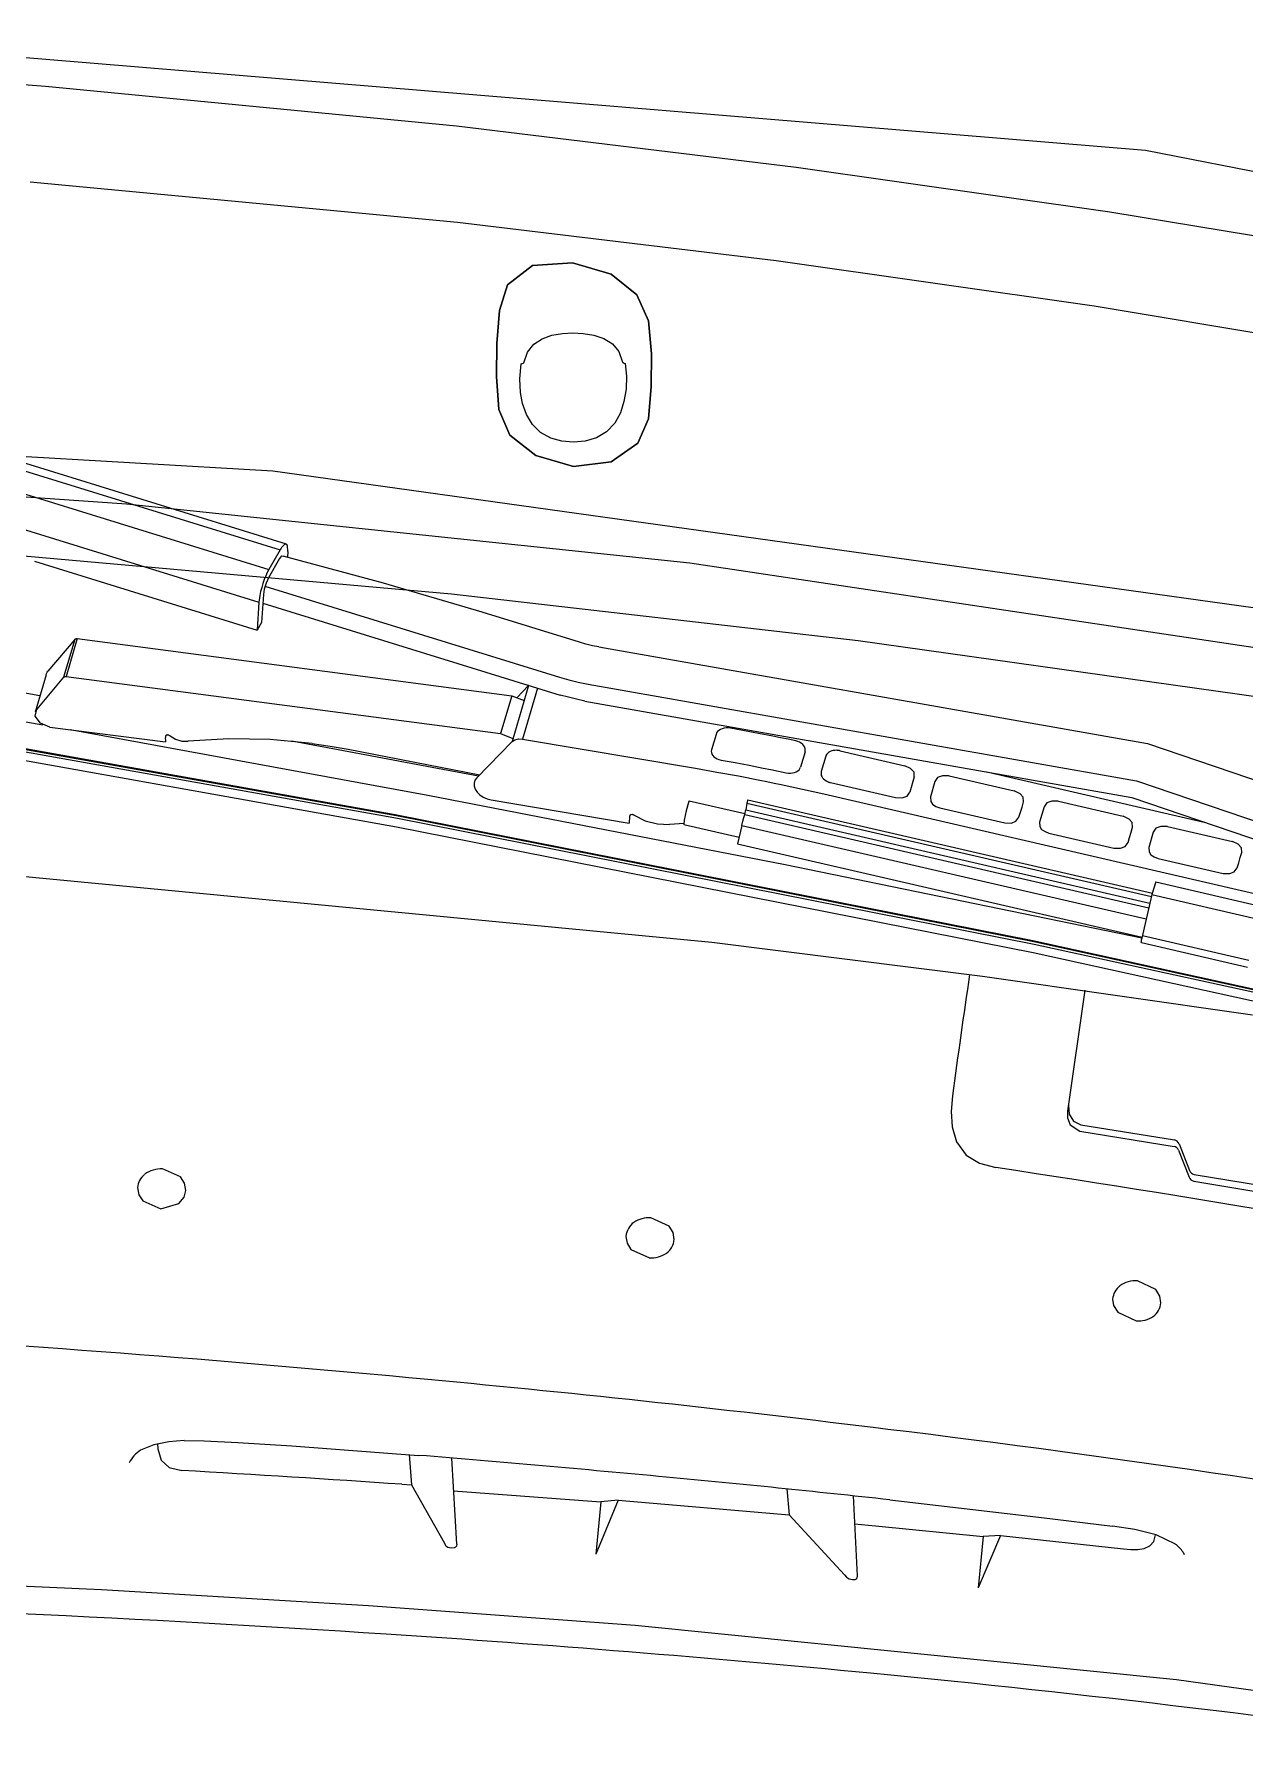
# Model space of a CAD drawing. Header units: millimetres. Extents: x 793 to 3159, y 750 to 2095.
# Drawn here: x 1317.5663 to 1317.7658, y 993.174 to 993.4578 of the extents above; entities that cross this region are included whole.
import ezdxf

# ---------------------------------------------------------------- set-up
doc = ezdxf.new("R2010")
doc.units = ezdxf.units.MM
doc.linetypes.add('XR-CASETA$0$CONTINUA', pattern=[0])
doc.layers.add('XR-CASETA$0$A-AUTOS', color=8, linetype='Continuous')

# ---------------------------------------------------------------- blocks, each defined once
blk = doc.blocks.new('XR-CASETA$0$A$C75246685')
for p, q in [((-5.378398832572088, 0.442370001528019), (-5.334205722571936, 0.6624606715277821)), ((-5.126207672572148, 0.4460141015279931), (-5.113122342572182, 0.534751281527889)), ((-5.248196202572104, 0.4230139215279963), (-5.224575292572238, 0.5277057315279025)), ((-5.248007292572197, 0.4231832115280271), (-5.224399812572186, 0.5278173115279117)), ((-5.24760660257209, 0.4232740815280352), (-5.224011322572209, 0.5278542415279333)), ((-5.246197302572114, 0.4230770115280223), (-5.222614842572169, 0.5275997915279333)), ((-5.326401152571974, 0.2982058715281539), (-5.296038302572128, 0.5068759915279486)), ((-5.272564482572191, 0.3887332215280423), (-5.248682652572028, 0.4893018415279756)), ((-5.368278592571982, 0.4364254015279983), (-5.35986459257208, 0.4858470915279725)), ((-5.352784212571918, 0.4337460415279964), (-5.343738492572015, 0.4858989015279747)), ((-5.280565282572184, 0.4421247115280096), (-5.265017792572166, 0.4868118315279446)), ((-5.274425142572113, 0.4402817615279844), (-5.258883452572149, 0.4849525515279823)), ((-5.271699922572111, 0.4394768515279849), (-5.256203702572179, 0.4840174915279647)), ((-5.310787752572082, 0.3668377715280542), (-5.292830602572052, 0.4823088915279357)), ((-5.209462982572063, 0.4493859115279691), (-5.206510712572139, 0.4665595315279632)), ((-5.20834879257211, 0.449318621527965), (-5.205363862572199, 0.4666627515279913)), ((-5.288009742572171, 0.4612293315279601), (-5.297781462572061, 0.3945134815280369)), ((-5.257753692572009, 0.4433440415279791), (-5.253601782572217, 0.4608269515279915)), ((-5.25565805257213, 0.4427152315280125), (-5.251507352572048, 0.4601973015279839)), ((-5.263866672572135, 0.4569973015279914), (-5.264332982572, 0.4560222615279771)), ((-5.263288672572002, 0.4574987815279599), (-5.263866672572135, 0.4569973015279914)), ((-5.262509252572158, 0.4575415815279769), (-5.263288672572002, 0.4574987815279599)), ((-5.261674292572137, 0.4573143815279935), (-5.262509252572158, 0.4575415815279769)), ((-5.260806982572034, 0.457061161528003), (-5.261674292572137, 0.4573143815279935)), ((-5.259984832572059, 0.4567899315279931), (-5.260806982572034, 0.457061161528003)), ((-5.248892002572006, 0.4411107715280025), (-5.244740082572093, 0.4585934515280031)), ((-5.24772989257201, 0.4409207915279865), (-5.243578282572228, 0.4584035515279937)), ((-5.242354222572088, 0.4146882715280356), (-5.235716032572213, 0.4591502415279649)), ((-5.266870212572144, 0.4453392815280211), (-5.264332982572, 0.4560225715279956)), ((-5.261616612572083, 0.4437623615279734), (-5.259079682572177, 0.4544458815279598)), ((-5.259331152572144, 0.4563074515279766), (-5.259984832572059, 0.4567899315279931)), ((-5.25905191257209, 0.4555519915279831), (-5.259331152572144, 0.4563074515279766)), ((-5.259079382572167, 0.4544454215279928), (-5.25905191257209, 0.4555519915279831)), ((-5.276053252572068, 0.4155931915280178), (-5.267547392572055, 0.4514133515279753)), ((-5.214527982572121, 0.4469310815279926), (-5.210117582572252, 0.4486401415279886)), ((-5.213450712572125, 0.4468653915280072), (-5.209007662572162, 0.4485733115280084)), ((-5.217758882572183, 0.4307524115280046), (-5.215173432572214, 0.4461849215279871)), ((-5.216703582572221, 0.4305933415280095), (-5.214099522572155, 0.4461192315280016)), ((-5.148515112572227, 0.4459418515279765), (-5.150067542572173, 0.4428012115280069)), ((-5.147165922572298, 0.4471981815279662), (-5.146803382572101, 0.4473779315279956)), ((-5.135666902572324, 0.3568158715280845), (-5.126207672572148, 0.4460141015279931)), ((-5.271672152572023, 0.3762131515280487), (-5.255866182572049, 0.4427774815279975)), ((-5.266869902572012, 0.4453386715279919), (-5.266889742572062, 0.4442625515279986)), ((-5.266889742572062, 0.4442625515279986), (-5.266615692572144, 0.4434320115280173)), ((-5.266615692572144, 0.4434320115280173), (-5.265966582572104, 0.4429866115279708)), ((-5.265966892572009, 0.4429870615279868), (-5.263442472572136, 0.4422295415280076)), ((-5.262228792572045, 0.4425589015279741), (-5.26187387257221, 0.4431274415279916)), ((-5.26187387257221, 0.4431274415279916), (-5.261616612572083, 0.4437618315280077)), ((-5.257753392571999, 0.4433450315279686), (-5.255658362572035, 0.4427163015280087)), ((-5.190526822572223, 0.4429562415279804), (-5.191978552572095, 0.4399598015279765)), ((-5.189401952572211, 0.4436299915280131), (-5.190526822572223, 0.4429562415279804)), ((-5.188324682572214, 0.4437983015280054), (-5.189401952572211, 0.4436299915280131)), ((-5.150067542572173, 0.4428012115280069), (-5.150986722572156, 0.4392585015279736)), ((-5.398848052571906, 0.2122982015282275), (-5.378398832572088, 0.442370001528019)), ((-5.297026152572129, 0.3518097715280817), (-5.28056497257205, 0.4421242515279858)), ((-5.290886022572179, 0.3499662015280762), (-5.274425142572113, 0.4402811515280121)), ((-5.271126502572201, 0.3760494315280596), (-5.255315342572088, 0.4426337515280068)), ((-5.270003142572136, 0.3758527415280639), (-5.254207242572078, 0.4423712215280205)), ((-5.269235932572087, 0.3756642915280679), (-5.253439422572113, 0.4421891015279869)), ((-5.267446082572063, 0.3751747915280532), (-5.251634612572047, 0.4417611015279875)), ((-5.264423612572159, 0.3744577015280299), (-5.24861124257211, 0.4410492715279873)), ((-5.263442472572136, 0.442229241527997), (-5.262698462572075, 0.442284621527989)), ((-5.26269815257217, 0.4422843215279784), (-5.262228792572045, 0.4425589015279741)), ((-5.260955902572164, 0.3822672315280613), (-5.248503812572038, 0.4410234915280001)), ((-5.25565805257213, 0.4427153015280112), (-5.248248692572019, 0.4409702315279845)), ((-5.248103422572171, 0.4409463515279697), (-5.248248382572113, 0.4409700815279792)), ((-5.247958472572122, 0.4409227015280237), (-5.248103422572171, 0.4409463515279697)), ((-5.247813512572179, 0.4408989715280143), (-5.247958472572122, 0.4409227015280237)), ((-5.247802832572119, 0.4409017215279789), (-5.247813512572179, 0.4408989715280143)), ((-5.24779245257207, 0.4409044715280004), (-5.247802832572119, 0.4409017215279789)), ((-5.247782072572021, 0.4409072115280139), (-5.24779245257207, 0.4409044715280004)), ((-5.247771702572094, 0.4409099615279786), (-5.247782072572021, 0.4409072115280139)), ((-5.247761322572046, 0.4409126315279935), (-5.247771702572094, 0.4409099615279786)), ((-5.247750952572118, 0.4409153815280149), (-5.247761322572046, 0.4409126315279935)), ((-5.24774057257207, 0.4409181215279716), (-5.247750952572118, 0.4409153815280149)), ((-5.247730192572021, 0.4409208715279931), (-5.24774057257207, 0.4409181215279716)), ((-5.148988132572299, 0.4424047915279914), (-5.150069372572147, 0.4426981415279841)), ((-5.148265172572223, 0.4417418715280235), (-5.148988132572299, 0.4424047915279914)), ((-5.147843112572104, 0.4407827815279859), (-5.148265172572223, 0.4417418715280235)), ((-5.147679532572169, 0.4397575415279961), (-5.147843112572104, 0.4407827815279859)), ((-5.288111662572077, 0.349432911528055), (-5.271699922572111, 0.4394767815279863)), ((-5.271136872572129, 0.4273715215279879), (-5.268599642571983, 0.4380548115280192)), ((-5.268133332572119, 0.4390292415280044), (-5.268599642571983, 0.438054431528002)), ((-5.267555332571987, 0.4395307915279716), (-5.268133332572119, 0.4390292415280044)), ((-5.266776522572059, 0.4395737515280019), (-5.267555332571987, 0.4395307915279716)), ((-5.265941252572133, 0.4393463915280052), (-5.266776522572059, 0.4395737515280019)), ((-5.265073642572019, 0.4390931715280147), (-5.265941252572133, 0.4393463915280052)), ((-5.264251502572165, 0.4388218715280062), (-5.265073642572019, 0.4390931715280147)), ((-5.263598112572139, 0.4383393915279897), (-5.264251502572165, 0.4388218715280062)), ((-5.263318882572207, 0.4375839315279962), (-5.263598112572139, 0.4383393915279897)), ((-5.263346342572162, 0.4364775115280111), (-5.263318882572207, 0.4375839315279962)), ((-5.186804902572134, 0.4366648115280043), (-5.185362952572063, 0.4396822415280042)), ((-5.150986722572156, 0.4392585015279736), (-5.151554962572277, 0.4356039515280088)), ((-5.150123082572122, 0.417114411528047), (-5.147776282572182, 0.4373888415280192)), ((-5.147776282572182, 0.4373885415280086), (-5.1476703825723, 0.4386093215279914)), ((-5.1476703825723, 0.4386093215279914), (-5.147679532572169, 0.4397575415279961)), ((-5.375958342572062, 0.3847801215280526), (-5.368278592571982, 0.4364254015279983)), ((-5.2658835825722, 0.4257943015279864), (-5.263346342572162, 0.4364782015279899)), ((-5.188959752572258, 0.4358351215280152), (-5.187911472572182, 0.4359973215279922)), ((-5.187911472572182, 0.4359973215279922), (-5.186804902572134, 0.4366648115280043)), ((-5.153048492572111, 0.4238881715280343), (-5.151554962572277, 0.4356037915279956)), ((-5.360590612572082, 0.3813938215280643), (-5.352784212571918, 0.4337460415279964)), ((-5.239933872572123, 0.4315295415280218), (-5.220021762572173, 0.4285969615280294)), ((-5.220939122572076, 0.4287355815280023), (-5.219490752572142, 0.4288565115279824)), ((-5.220021762572173, 0.4285968015280162), (-5.219901522572059, 0.4285791015280154)), ((-5.219901522572059, 0.4285791015280154), (-5.218899022572145, 0.4285948215280371)), ((-5.219490752572142, 0.4288565115279824), (-5.218347562572148, 0.4295758815279953)), ((-5.218899022572145, 0.4285948215280371), (-5.217785432572213, 0.4290120715280353)), ((-5.218347562572148, 0.4295758815279953), (-5.217758882572183, 0.4307521815279927)), ((-5.217785432572213, 0.4290120715280353), (-5.216703582572221, 0.4305929615279922)), ((-5.271136572572117, 0.4273706815280037), (-5.271156402572046, 0.4262945615280103)), ((-5.271156402572046, 0.4262945615280103), (-5.27088235257213, 0.425464021528029)), ((-5.266140532572194, 0.4251594615280112), (-5.265883272572069, 0.4257938415280194)), ((-5.27088235257213, 0.425464021528029), (-5.270233252571983, 0.4250186215280394)), ((-5.270233552571994, 0.4250191515280051), (-5.267709142572016, 0.4242617115280325)), ((-5.269599092572093, 0.3180498515281158), (-5.248196202572104, 0.4230139215279963)), ((-5.269399512572021, 0.3182709515280919), (-5.248007292572197, 0.4231832115280271)), ((-5.268989042572115, 0.3184101115280953), (-5.24760660257209, 0.4232740815280352)), ((-5.267709142572016, 0.4242611015280034), (-5.266965122572058, 0.4243164815279954)), ((-5.267569372571983, 0.3182644715281242), (-5.246197302572114, 0.4230770115280223)), ((-5.266965122572058, 0.4243163315279901), (-5.266495762572162, 0.4245909915279924)), ((-5.266495762572162, 0.4245909915279924), (-5.266140532572194, 0.4251594615280112)), ((-5.156090482572266, 0.3989093815280569), (-5.153048492572111, 0.4238881715280343)), ((-5.275403232572101, 0.4094033115280525), (-5.272866302572197, 0.4200869015280376)), ((-5.272399992572104, 0.4210612515280161), (-5.272866302572197, 0.4200864415280137)), ((-5.271821992572199, 0.4215628115279913), (-5.272399992572104, 0.4210612515280161)), ((-5.271043182572043, 0.4216057615280136), (-5.271821992572199, 0.4215628115279913)), ((-5.270207922572012, 0.4213784815280235), (-5.271043182572043, 0.4216057615280136)), ((-5.269340302572004, 0.4211251915280343), (-5.270207922572012, 0.4213784815280235)), ((-5.268518162572148, 0.4208538815280179), (-5.269340302572004, 0.4211251915280343)), ((-5.267864782572018, 0.4203714015280014), (-5.268518162572148, 0.4208538815280179)), ((-5.267585542572191, 0.4196160115280066), (-5.267864782572018, 0.4203714015280014)), ((-5.270150242572185, 0.407826311528055), (-5.267613312572052, 0.4185101315279951)), ((-5.267613012572041, 0.4185095215280228), (-5.267585542572191, 0.4196160115280066)), ((-5.248229462572112, 0.3701192515280525), (-5.242354222572088, 0.4146882715280356)), ((-5.211498202572215, 0.4140187115280299), (-5.210773712572176, 0.4167165415280181)), ((-5.150123082572122, 0.4171146415280021), (-5.149937532572153, 0.4142565915280159)), ((-5.150123082572122, 0.417114411528047), (-5.141493932572188, 0.4134150715280214)), ((-5.215078522572072, 0.4102352215280405), (-5.212880342572248, 0.4118119115280195)), ((-5.212880342572248, 0.4118119115280195), (-5.211498202572215, 0.4140187115280299)), ((-5.151819242572287, 0.3965232115280344), (-5.149937532572153, 0.4142559815280436)), ((-5.149937532572153, 0.4142559815280436), (-5.141496672572316, 0.4134162215280242)), ((-5.275403232572101, 0.4094027015280233), (-5.275423072572153, 0.408326571528022)), ((-5.222645052572147, 0.4096481315280301), (-5.22008768257217, 0.4094142215280101)), ((-5.22008768257217, 0.4094142215280101), (-5.217521452572214, 0.4095339215280376)), ((-5.217521452572214, 0.4095339215280376), (-5.215078522572072, 0.4102352215280405)), ((-5.275423072572153, 0.408326571528022), (-5.275149022572009, 0.4074961115280474)), ((-5.275149022572009, 0.4074961115280474), (-5.274499912572196, 0.4070506315280511)), ((-5.274500212571978, 0.4070511715280248), (-5.271976102572012, 0.4062934915280323)), ((-5.271975802572001, 0.406293341528027), (-5.271231782572044, 0.4063488815280323)), ((-5.271231782572044, 0.4063485015280151), (-5.270762422572147, 0.4066230815280108)), ((-5.270762422572147, 0.4066230815280108), (-5.270407502572084, 0.4071915515280296)), ((-5.270407502572084, 0.4071915515280296), (-5.270149932572052, 0.4078258515280311)), ((-5.276673072572179, 0.4030623615280149), (-5.277132972572076, 0.4021184615280334)), ((-5.276067292572066, 0.4036288515280546), (-5.276673072572179, 0.4030623615280149)), ((-5.275307102572128, 0.403651281528056), (-5.276067292572066, 0.4036288515280546)), ((-5.275307402572138, 0.4036515815280098), (-5.272782992572161, 0.4028942915280425)), ((-5.279670202571992, 0.3914350915280522), (-5.277132972572076, 0.4021189115280493)), ((-5.27441690257217, 0.3898581015280626), (-5.271879972572037, 0.4005421515280148)), ((-5.27213388257212, 0.4024482715280158), (-5.272782992572161, 0.4028936015280067)), ((-5.271860142572108, 0.4016177415280425), (-5.27213388257212, 0.4024482715280158)), ((-5.271879672572026, 0.4005415415280425), (-5.271860142572108, 0.4016177415280425)), ((-5.152167142572239, 0.3930930415280329), (-5.151819242572287, 0.3965231315280277)), ((-5.297781462572061, 0.3945134815280369), (-5.30586465257204, 0.3275727115281199)), ((-5.156780492572238, 0.3928914715280314), (-5.143570342572161, 0.3934683315280551)), ((-5.143774512572122, 0.3914032815280564), (-5.143371982572148, 0.3917318015280386)), ((-5.143570342572161, 0.3934668015280351), (-5.143205352572182, 0.3934157615280185)), ((-5.143371982572148, 0.3917318015280386), (-5.143261812572177, 0.3918509715280436)), ((-5.143261812572177, 0.3918509715280436), (-5.143096712572173, 0.3921575215280484)), ((-5.143114112572107, 0.3933622015280491), (-5.143205352572182, 0.3934157615280185)), ((-5.143000582572199, 0.3931416315280387), (-5.143114112572107, 0.3933622015280491)), ((-5.143096712572173, 0.3921575215280484), (-5.142976782572191, 0.3926842515280384)), ((-5.142976782572191, 0.3926842515280384), (-5.143000582572199, 0.3931416315280387)), ((-5.279742522572064, 0.3909336115280268), (-5.279744052572028, 0.3908879915280465)), ((-5.279744052572028, 0.3908879915280465), (-5.279738862572116, 0.3906059315280288)), ((-5.279739782572164, 0.3909793915280204), (-5.279742522572064, 0.3909336115280268)), ((-5.279736112572095, 0.3910252415280695), (-5.279739782572164, 0.3909793915280204)), ((-5.279738862572116, 0.3906059315280288), (-5.279704072572144, 0.3903324915280279)), ((-5.279731542571994, 0.3910710915280617), (-5.279736112572095, 0.3910252415280695)), ((-5.279726352572083, 0.3911169515280619), (-5.279731542571994, 0.3910710915280617)), ((-5.279720252572019, 0.3911626515280488), (-5.279726352572083, 0.3911169515280619)), ((-5.27971384257205, 0.3912083515280358), (-5.279720252572019, 0.3911626515280488)), ((-5.279706512572034, 0.3912538915280663), (-5.27971384257205, 0.3912083515280358)), ((-5.279701932572038, 0.3912764815280241), (-5.279706512572034, 0.3912538915280663)), ((-5.279704072572144, 0.3903324915280279), (-5.279640592572036, 0.3900729415280182)), ((-5.279697362572164, 0.3912990615280307), (-5.279701932572038, 0.3912764815280241)), ((-5.279692782572169, 0.3913216415280374), (-5.279697362572164, 0.3912990615280307)), ((-5.279688202572174, 0.3913443015280506), (-5.279692782572169, 0.3913216415280374)), ((-5.279683622572179, 0.3913668815280573), (-5.279688202572174, 0.3913443015280506)), ((-5.279679052572078, 0.3913894715280151), (-5.279683622572179, 0.3913668815280573)), ((-5.279674472572082, 0.3914120515280217), (-5.279679052572078, 0.3913894715280151)), ((-5.279669892572087, 0.3914347115280349), (-5.279674472572082, 0.3914120515280217)), ((-5.279640592572036, 0.3900729415280182), (-5.279549352572189, 0.3898331515280517)), ((-5.279549352572189, 0.3898331515280517), (-5.279432462572117, 0.3896180015280208)), ((-5.279432462572117, 0.3896180015280208), (-5.279292392572074, 0.3894316915280171)), ((-5.279292392572074, 0.3894316915280171), (-5.279131872572066, 0.3892784115280676)), ((-5.279131872572066, 0.3892784115280676), (-5.278954252572134, 0.3891613015280484)), ((-5.278954252572134, 0.3891613015280484), (-5.278763522572149, 0.3890824215280588)), ((-5.278763522572149, 0.3890828015280192), (-5.276239412572182, 0.3883251215280268)), ((-5.275043732572044, 0.3886928615280283), (-5.274874362572177, 0.3888824515280191)), ((-5.274874362572177, 0.3888824515280191), (-5.274723912572084, 0.3891004215280702)), ((-5.274723912572084, 0.3891004215280702), (-5.274594512571978, 0.3893425015280343)), ((-5.274594512571978, 0.3893425015280343), (-5.274575902572108, 0.389382941528055)), ((-5.274575902572108, 0.389382941528055), (-5.274557892572034, 0.3894240615280466)), ((-5.274557892572034, 0.3894240615280466), (-5.274540802572004, 0.3894657915280675)), ((-5.274540802572004, 0.3894657915280675), (-5.27452432257212, 0.3895080615280619)), ((-5.27452432257212, 0.3895080615280619), (-5.274508762572053, 0.3895507815280723)), ((-5.274508762572053, 0.3895507815280723), (-5.274493802572009, 0.3895938115280444)), ((-5.274493802572009, 0.3895938115280444), (-5.274479162571993, 0.389637151528035)), ((-5.274479162571993, 0.389637151528035), (-5.274465122571996, 0.3896805615280243)), ((-5.274465122571996, 0.3896805615280243), (-5.274459012572037, 0.3897026815280639)), ((-5.274459012572037, 0.3897026815280639), (-5.274452912572201, 0.3897248915280613)), ((-5.274452912572201, 0.3897248915280613), (-5.274447112572147, 0.3897470115280441)), ((-5.274447112572147, 0.3897470115280441), (-5.274441012572083, 0.3897692115280336)), ((-5.274441012572083, 0.3897692115280336), (-5.274434912572018, 0.3897914115280229)), ((-5.274434912572018, 0.3897914115280229), (-5.27442880257206, 0.3898135415280706)), ((-5.27442880257206, 0.3898135415280706), (-5.274422702571996, 0.38983574152806)), ((-5.274422702571996, 0.38983574152806), (-5.27441690257217, 0.3898578715280507)), ((-5.15372812257226, 0.3823217015280704), (-5.143774512572122, 0.3914038115280221)), ((-5.276239412572182, 0.3883245915280611), (-5.276039222572193, 0.3882861415280274)), ((-5.276039222572193, 0.3882861415280274), (-5.275833832572174, 0.388288421528074)), ((-5.275833832572174, 0.388288421528074), (-5.275627232571991, 0.3883313815280473)), ((-5.275627232571991, 0.3883313815280473), (-5.275424292571984, 0.3884146115280202)), ((-5.275424292571984, 0.3884146115280202), (-5.275228362572191, 0.3885359215280175)), ((-5.275228362572191, 0.3885359215280175), (-5.275043732572044, 0.3886928615280283)), ((-5.274160252572186, 0.3817065515280262), (-5.272565092572108, 0.3887337515280649)), ((-5.383067412571903, 0.3288076815281045), (-5.375958342572062, 0.3847801215280526)), ((-5.281334012572074, 0.3841394815280239), (-5.281605932572006, 0.3828784215280336)), ((-5.281239412572061, 0.3844716715280754), (-5.281334012572074, 0.3841394815280239)), ((-5.281106352572009, 0.3847810415280435), (-5.281239412572061, 0.3844716715280754)), ((-5.280938202571974, 0.3850588215280766), (-5.281106352572009, 0.3847810415280435)), ((-5.280740142572199, 0.3852958715280295), (-5.280938202571974, 0.3850588215280766)), ((-5.280518892572104, 0.3854853115280718), (-5.280740142572199, 0.3852958715280295)), ((-5.280280852571991, 0.3856218715280589), (-5.280518892572104, 0.3854853115280718)), ((-5.280033362571999, 0.3857004615280459), (-5.280280852571991, 0.3856218715280589)), ((-5.279784332572149, 0.3857193815280482), (-5.280033362571999, 0.3857004615280459)), ((-5.279540502572104, 0.3856780315280446), (-5.279784332572149, 0.3857193815280482)), ((-5.279540802572114, 0.3856785615280671), (-5.277016392572136, 0.3849204315280588)), ((-5.27678598257205, 0.3848192615280652), (-5.277016392572136, 0.3849202015280468)), ((-5.276576022572157, 0.3846625515280664), (-5.27678598257205, 0.3848192615280652)), ((-5.276392002572152, 0.3844544215280336), (-5.276576022572157, 0.3846625515280664)), ((-5.276240632572012, 0.3842009015280325), (-5.276392002572152, 0.3844544215280336)), ((-5.276125882572046, 0.3839105215280654), (-5.276240632572012, 0.3842009015280325)), ((-5.276050512572168, 0.3835914615280274), (-5.276125882572046, 0.3839105215280654)), ((-5.276017852572182, 0.3832534115280452), (-5.276050512572168, 0.3835914615280274)), ((-5.276027922572097, 0.3829071815280542), (-5.276017852572182, 0.3832534115280452)), ((-5.367201632572118, 0.3288765015280717), (-5.360590612572082, 0.3813938215280643)), ((-5.282135712572084, 0.3803543915280727), (-5.28260629257204, 0.3780347515280766)), ((-5.281872962572037, 0.381616751528071), (-5.282135712572084, 0.3803543915280727)), ((-5.281605932572006, 0.3828784215280336), (-5.281872962572037, 0.381616751528071)), ((-5.276619962571999, 0.3800399815280286), (-5.276352632572183, 0.3813015015280427)), ((-5.276352632572183, 0.3813015015280427), (-5.276081022572157, 0.3825624915280343)), ((-5.276081022572157, 0.3825624915280343), (-5.276027922572097, 0.3829071815280542)), ((-5.274657382572172, 0.3793581415280585), (-5.274410492572201, 0.3805320815280595)), ((-5.274410492572201, 0.3805320815280595), (-5.274159942572055, 0.3817055515280287)), ((-5.272740262572028, 0.3234448315281213), (-5.260955902572164, 0.3822672315280613)), ((-5.157989292572097, 0.3819606815280565), (-5.153728422572271, 0.3823215515280651)), ((-5.156283662572263, 0.3541611515280749), (-5.15372812257226, 0.3823218615280268)), ((-5.28260629257204, 0.3780347515280766), (-5.283061312572158, 0.3757135015280539)), ((-5.277353002572112, 0.3764582115280461), (-5.276882422572157, 0.3787779315280488)), ((-5.276882422572157, 0.3787779315280488), (-5.276619962571999, 0.3800399815280286)), ((-5.275606172572111, 0.3746579815280313), (-5.274900302572063, 0.3781837515280415)), ((-5.274900302572063, 0.3781837515280415), (-5.274657382572172, 0.3793581415280585)), ((-5.283061312572158, 0.3757135015280539), (-5.283500762572089, 0.3733908915280324)), ((-5.277808012572108, 0.3741368915280816), (-5.277353002572112, 0.3764582115280461)), ((-5.276278782572149, 0.3711291515280379), (-5.275606172572111, 0.3746579815280313)), ((-5.271672152572023, 0.3762140715280395), (-5.271126802571984, 0.3760503415280425)), ((-5.271566252572142, 0.36653595152805), (-5.269387302571999, 0.3757112115280563)), ((-5.271126502572201, 0.3760495815280649), (-5.270003142572136, 0.3758528215280705)), ((-5.269737952572199, 0.3757981115280415), (-5.270003142572136, 0.3758526615280573)), ((-5.269452912572091, 0.3757281515280795), (-5.269737952572199, 0.3757981115280415)), ((-5.269235932572087, 0.3756642215280692), (-5.269452912572091, 0.3757281515280795)), ((-5.268776642572107, 0.3755204815280706), (-5.269235932572087, 0.3756642215280692)), ((-5.26815866257209, 0.3753514115280438), (-5.268776642572107, 0.3755204815280706)), ((-5.26744577257216, 0.3751746415280479), (-5.26815866257209, 0.3753514115280438)), ((-5.267673742572129, 0.3656113515280879), (-5.265511572572109, 0.374716721528074)), ((-5.26744577257216, 0.3751747215280545), (-5.264423002572017, 0.3744574015280762)), ((-5.283500762572089, 0.3733908915280324), (-5.283542882572078, 0.3730446615280414)), ((-5.283542882572078, 0.3730446615280414), (-5.283542272572162, 0.3726967615280329)), ((-5.283542272572162, 0.3726967615280329), (-5.283498932572115, 0.3723571015280811)), ((-5.283498932572115, 0.3723571015280811), (-5.283413482571971, 0.3720362915280759)), ((-5.283413482571971, 0.3720362915280759), (-5.283289582572136, 0.3717442315280834)), ((-5.278247472572161, 0.3718142015280534), (-5.277808012572108, 0.3741368915280816)), ((-5.283289582572136, 0.3717442315280834), (-5.283130282572187, 0.3714891815280623)), ((-5.283130282572187, 0.3714891815280623), (-5.282940462572128, 0.371279831528085)), ((-5.282940462572128, 0.371279831528085), (-5.282726842572059, 0.371122291528053)), ((-5.282726842572059, 0.371122291528053), (-5.282494902572012, 0.3710208915280475)), ((-5.282494902572012, 0.3710213515280714), (-5.279970492572033, 0.3702637515280855)), ((-5.279970492572033, 0.370263221528063), (-5.279727872572153, 0.3702220915280634)), ((-5.279727872572153, 0.3702220915280634), (-5.279481902572001, 0.3702417815280512)), ((-5.279481902572001, 0.3702417815280512), (-5.279240202572169, 0.3703215815280885)), ((-5.279240202572169, 0.3703215815280885), (-5.279009802571977, 0.3704596715280388)), ((-5.279009802571977, 0.3704596715280388), (-5.278798002571988, 0.370650941528055)), ((-5.278798002571988, 0.370650941528055), (-5.278610322572035, 0.3708898215280385)), ((-5.278610322572035, 0.3708898215280385), (-5.278453462572201, 0.3711693615280467)), ((-5.278453462572201, 0.3711693615280467), (-5.278331392572113, 0.3714804115280401)), ((-5.278331392572113, 0.3714804115280401), (-5.278247472572161, 0.3718142015280534)), ((-5.276922392572146, 0.3675978915280496), (-5.276278782572149, 0.3711291515280379)), ((-5.261142062572048, 0.2430615315281841), (-5.248229462572112, 0.3701192515280525)), ((-5.321061492572084, 0.2740876015281231), (-5.310787752572082, 0.3668377715280542)), ((-5.2819120225721, 0.3391202615281088), (-5.276922392572146, 0.3675978915280496)), ((-5.271565952572132, 0.3665348115280551), (-5.271562592572195, 0.3665251215280421)), ((-5.271562592572195, 0.3665251215280421), (-5.271548862572104, 0.3665129115280763)), ((-5.271548862572104, 0.3665129115280763), (-5.27152475257219, 0.3664984215280639)), ((-5.27152475257219, 0.3664984215280639), (-5.271490262572001, 0.3664815515280395)), ((-5.271490262572001, 0.3664815515280395), (-5.27144632257216, 0.3664626315280373)), ((-5.27144632257216, 0.3664626315280373), (-5.271392302572052, 0.3664415815280506)), ((-5.271392302572052, 0.3664415815280506), (-5.271329442571981, 0.3664186915280823)), ((-5.271329442571981, 0.3664186915280823), (-5.271258032572063, 0.3663941215280886)), ((-5.271258032572063, 0.3663941215280886), (-5.269906102572008, 0.3660201315280744)), ((-5.269906102572008, 0.3660201315280744), (-5.268360692572173, 0.3656822215280897)), ((-5.268360692572173, 0.3656822215280897), (-5.267673432571996, 0.3656105115280468)), ((-5.267801912572052, 0.3655991415280653), (-5.267764372572058, 0.3648312415280941)), ((-5.267764372572058, 0.3648312415280941), (-5.267717382572187, 0.3640605915280446)), ((-5.267717382572187, 0.3640605915280446), (-5.267666412572112, 0.3632820215280788)), ((-5.200391022572262, 0.3634449015280836), (-5.201431672572084, 0.3627900715280532)), ((-5.19923593257215, 0.3636415915280793), (-5.200391022572262, 0.3634449015280836)), ((-5.350727942572006, 0.3602721415280428), (-5.345321752571977, 0.3607234215280926)), ((-5.345321752571977, 0.3607234215280926), (-5.350727942572006, 0.3602721415280428)), ((-5.345321752571977, 0.3607234215280926), (-5.339944242571959, 0.3606822215280943)), ((-5.339944242571959, 0.3606822215280943), (-5.345321752571977, 0.3607234215280926)), ((-5.339944242571959, 0.3606822215280943), (-5.334607942572006, 0.3602011915280912)), ((-5.334607942572006, 0.3602011115280845), (-5.339944242571959, 0.3606822215280943)), ((-5.268310332572012, 0.3592782615280896), (-5.267770172572114, 0.3612744915280643)), ((-5.267769872572101, 0.3612741915280537), (-5.267666412572112, 0.3632820215280788)), ((-5.201431672572084, 0.3627900715280532), (-5.202840062572137, 0.3597953115280745)), ((-5.355049842571929, 0.3584068315280717), (-5.358505952572044, 0.3541796915280599)), ((-5.358505952572044, 0.3541795415280546), (-5.355049842571929, 0.358406761528073)), ((-5.355049842571929, 0.358406761528073), (-5.350727942572006, 0.3602721415280428)), ((-5.350727942572006, 0.3602721415280428), (-5.355049842571929, 0.3584068315280717)), ((-5.334607942572006, 0.3602011915280912), (-5.330579622572144, 0.3583996615280682)), ((-5.330579322572134, 0.3583996615280682), (-5.334607942572006, 0.3602011115280845)), ((-5.330579622572144, 0.3583996615280682), (-5.327555942572075, 0.3540215315281046)), ((-5.327555942572075, 0.3540215315281046), (-5.330579322572134, 0.3583996615280682)), ((-5.269239592572034, 0.3574686515280803), (-5.268310032572003, 0.3592780315280777)), ((-5.197635592572055, 0.3565024615280947), (-5.196234532572248, 0.3595188215280984)), ((-5.346978242571934, 0.3543361715281037), (-5.345692542572009, 0.3553859715280794)), ((-5.345692542572009, 0.3553859715280794), (-5.343953642572046, 0.355941241528086)), ((-5.343953642572046, 0.355941241528086), (-5.343877042571988, 0.3560920715280815)), ((-5.343877042571988, 0.3560920715280815), (-5.343796482571974, 0.3562405415280807)), ((-5.343796482571974, 0.3562405415280807), (-5.343713472571948, 0.3563877915280784)), ((-5.343713472571948, 0.3563877915280784), (-5.341620882572101, 0.3565905815280814)), ((-5.341620882572101, 0.3565905815280814), (-5.339518832572026, 0.3565136015280643)), ((-5.339518832572026, 0.3565136015280643), (-5.337444852572048, 0.3561643215280981)), ((-5.337444852572048, 0.3561643215280981), (-5.335583282571974, 0.3555655715281034)), ((-5.335583282571974, 0.3555655715281034), (-5.333902982572112, 0.3546250215280509)), ((-5.271919952572147, 0.3338940515281195), (-5.267936192572165, 0.3566354415280841)), ((-5.269337252572199, 0.3571790315280907), (-5.269351292572196, 0.3571376815280871)), ((-5.269351292572196, 0.3571376815280871), (-5.269310392572037, 0.356890571528055)), ((-5.269323522572108, 0.3572204615281009), (-5.269337252572199, 0.3571790315280907)), ((-5.269309482572112, 0.3572618115280477), (-5.269323522572108, 0.3572204615281009)), ((-5.269310392572037, 0.356890571528055), (-5.269211212572031, 0.3567361515280538)), ((-5.269295442572115, 0.3573031615280513), (-5.269309482572112, 0.3572618115280477)), ((-5.269281402572119, 0.3573445915280615), (-5.269295442572115, 0.3573031615280513)), ((-5.269267362572122, 0.3573859415280651), (-5.269281402572119, 0.3573445915280615)), ((-5.26925333257202, 0.3574273715280753), (-5.269267362572122, 0.3573859415280651)), ((-5.269239592572034, 0.357468721528079), (-5.26925333257202, 0.3574273715280753)), ((-5.269211212572031, 0.3567361515280538), (-5.269031462572115, 0.3566837315280793)), ((-5.269031462572115, 0.3566837315280793), (-5.268661902572034, 0.356691061528096)), ((-5.268661902572034, 0.356691061528096), (-5.268304232572177, 0.35664032152809)), ((-5.268304232572177, 0.35664032152809), (-5.267935882572032, 0.3566352915280788)), ((-5.199785862572184, 0.3556664315280784), (-5.198662512572241, 0.3558557915280573)), ((-5.198662512572241, 0.3558557915280573), (-5.197635592572055, 0.3565024615280947)), ((-5.139196262572226, 0.3128778915281316), (-5.135666902572324, 0.3568158715280845)), ((-5.360390112571963, 0.3477961815280821), (-5.358505952572044, 0.3541795415280546)), ((-5.358505952572044, 0.3541796915280599), (-5.360389802572058, 0.3477971715280717)), ((-5.348438812571998, 0.3512738815281011), (-5.347873022572116, 0.3529219815280555)), ((-5.347873022572116, 0.3529219815280555), (-5.346978242571934, 0.3543361715281037)), ((-5.333902982572112, 0.3546250215280509), (-5.332494602571956, 0.3532732415280577)), ((-5.332494602571956, 0.3532732415280577), (-5.331516202572061, 0.3515962215280695)), ((-5.327555942572075, 0.3540215315281046), (-5.326779272572026, 0.3477971715280717)), ((-5.326779272572026, 0.3477971715280717), (-5.327555942572075, 0.3540215315281046)), ((-5.156283662572263, 0.3541611515280749), (-5.147436312572267, 0.3504135215280542)), ((-5.156283662572263, 0.354160461528096), (-5.156023962572248, 0.3512859415280616)), ((-5.348834012571956, 0.3477971715280717), (-5.348738492572124, 0.3495221715280934)), ((-5.348738492572124, 0.3495221715280934), (-5.348438812571998, 0.3512738815281011)), ((-5.331516202572061, 0.3515962215280695), (-5.330979402572097, 0.349736101528066)), ((-5.330979402572097, 0.349736101528066), (-5.330815832572057, 0.3477971715280717)), ((-5.297494902572112, 0.3496387515280901), (-5.297824192571965, 0.3485851315280968)), ((-5.297228492572116, 0.3507154915280637), (-5.297494902572112, 0.3496387515280901)), ((-5.297026152572129, 0.3518096215280764), (-5.297228492572116, 0.3507154915280637)), ((-5.291231482572015, 0.3483702915280844), (-5.290886022572179, 0.3499662015280762)), ((-5.288111662572077, 0.3494327615281065), (-5.288411352572097, 0.3480609215280594)), ((-5.157984102572186, 0.3269931115280826), (-5.156023962572248, 0.3512860915280669)), ((-5.156023962572248, 0.3512861715280735), (-5.147436312572267, 0.3504129815280805)), ((-5.359967442571928, 0.3412284115280784), (-5.360390112571963, 0.3477961815280821)), ((-5.360389802572058, 0.3477971715280717), (-5.359967442571928, 0.341228491528085)), ((-5.348758332571946, 0.346082081528067), (-5.348834012571956, 0.3477971715280717)), ((-5.330815832572057, 0.3477971715280717), (-5.330970552572012, 0.3458905815280957)), ((-5.326779272572026, 0.3477971715280717), (-5.328653662572037, 0.3416092715280854)), ((-5.328653662572037, 0.3416092715280854), (-5.326779272572026, 0.3477971715280717)), ((-5.297824192571965, 0.3485851315280968), (-5.30285135257202, 0.3325634015281196)), ((-5.292051792572124, 0.3452535315280727), (-5.291620572572014, 0.3467975615280636)), ((-5.291620572572014, 0.3467975615280636), (-5.291231482572015, 0.3483702915280844)), ((-5.288745512572063, 0.3467086115281006), (-5.289114172572112, 0.3453811715280892)), ((-5.288411352572097, 0.3480609215280594), (-5.288745512572063, 0.3467086115281006)), ((-5.348465062572017, 0.3443524215281002), (-5.348758332571946, 0.346082081528067)), ((-5.347898042571956, 0.3427314015280842), (-5.348465062572017, 0.3443524215281002)), ((-5.331481412572088, 0.3440562515280874), (-5.332419222571957, 0.3423938815280678)), ((-5.330970552572012, 0.3458905815280957), (-5.331481412572088, 0.3440562515280874)), ((-5.307353002572085, 0.2968164115281127), (-5.292051792572124, 0.345253681528078)), ((-5.304573762571977, 0.2964427215281091), (-5.289114172572112, 0.3453817015281118)), ((-5.359967442571928, 0.341228491528085), (-5.356836942571931, 0.3370800815281143)), ((-5.356836942571931, 0.3370800815281143), (-5.359967442571928, 0.3412284115280784)), ((-5.34699777257208, 0.3413369015280807), (-5.347898042571956, 0.3427314015280842)), ((-5.345700472572048, 0.3402883215281065), (-5.34699777257208, 0.3413369015280807)), ((-5.333782442571987, 0.3410443915280723), (-5.33542215257205, 0.3400878915280998)), ((-5.332419222571957, 0.3423938815280678), (-5.333782442571987, 0.3410443915280723)), ((-5.328653662572037, 0.3416092715280854), (-5.332033172572096, 0.3372921015281065)), ((-5.332033172572096, 0.3372921015281065), (-5.328653662572037, 0.3416092715280854)), ((-5.290297332572095, 0.3416385715280796), (-5.281912322572111, 0.3391214815281103)), ((-5.34393808257198, 0.3397039815281175), (-5.345700472572048, 0.3402883215281065)), ((-5.343877652572131, 0.339563751528118), (-5.34393808257198, 0.3397039815281175)), ((-5.343822112571956, 0.3394207815281049), (-5.343877652572131, 0.339563751528118)), ((-5.343767182571924, 0.3392781915281091), (-5.343822112571956, 0.3394207815281049)), ((-5.341328222572087, 0.3390338915280893), (-5.343767182571924, 0.3392781915281091)), ((-5.339080602571925, 0.339136131528079), (-5.341328222572087, 0.3390338915280893)), ((-5.337240082572066, 0.3394635015281153), (-5.339080602571925, 0.339136131528079)), ((-5.33542215257205, 0.3400878915280998), (-5.337240082572066, 0.3394635015281153)), ((-5.290747472571979, 0.3402107315281171), (-5.290742582572079, 0.3402033315281017)), ((-5.290742582572079, 0.3402033315281017), (-5.290737702572073, 0.3401959315280862)), ((-5.290737702572073, 0.3401959315280862), (-5.290732822572066, 0.3401886015280695)), ((-5.290732822572066, 0.3401886015280695), (-5.290727942572062, 0.3401812015281109)), ((-5.290727942572062, 0.3401812015281109), (-5.290723052572161, 0.3401738015280955)), ((-5.290723052572161, 0.3401738015280955), (-5.290718172572155, 0.3401664815280867)), ((-5.290718172572155, 0.3401664815280867), (-5.290713292572148, 0.3401590815280713)), ((-5.290713292572148, 0.3401590815280713), (-5.290708402572021, 0.3401516715281048)), ((-5.290708402572021, 0.3401533515280732), (-5.281498502572163, 0.3373879315280703)), ((-5.290708402572021, 0.3401516715281048), (-5.288726902571966, 0.3381960315280992)), ((-5.289056792572069, 0.3373728215280778), (-5.288240142572135, 0.3394112415280972)), ((-5.281943762572041, 0.3384469615280921), (-5.2819120225721, 0.3391201815281022)), ((-5.281800022572156, 0.3378448515281036), (-5.281943762572041, 0.3384469615280921)), ((-5.281497892572019, 0.3373875515281099), (-5.281800022572156, 0.3378448515281036)), ((-5.352597142572108, 0.335756151528102), (-5.356836942571931, 0.3370800815281143)), ((-5.356836942571931, 0.3370800815281143), (-5.352597142572108, 0.335756151528102)), ((-5.34717935257197, 0.3352703915280983), (-5.352597142572108, 0.335756151528102)), ((-5.352597142572108, 0.335756151528102), (-5.34717935257197, 0.3352703915280983)), ((-5.341725862571934, 0.3351870015281122), (-5.34717935257197, 0.3352703915280983)), ((-5.34717935257197, 0.3352703915280983), (-5.341725862571934, 0.3351870015281122)), ((-5.336248872572127, 0.3355091115280686), (-5.341725862571934, 0.3351870015281122)), ((-5.341725862571934, 0.3351870015281122), (-5.336248872572127, 0.3355091115280686)), ((-5.332033172572096, 0.3372921015281065), (-5.336248872572127, 0.3355091115280686)), ((-5.336248872572127, 0.3355091115280686), (-5.332033172572096, 0.3372921015281065)), ((-5.298894132572172, 0.2658239015281367), (-5.289056792572069, 0.3373729015280844)), ((-5.292652072571967, 0.2639502715281594), (-5.28281473257209, 0.3354992715281071)), ((-5.289057102571973, 0.3373726715280725), (-5.282814422572186, 0.3354991915281005)), ((-5.28281473257209, 0.3354993515281137), (-5.281998082572158, 0.3375375415280644)), ((-5.281497892572019, 0.3373874715281033), (-5.275563142572196, 0.3315296215281194)), ((-5.30285135257202, 0.3325634015281196), (-5.307731722572157, 0.3163671915280872)), ((-5.272748812572104, 0.3320356815280832), (-5.272377112572143, 0.3325899515280923)), ((-5.272377112572143, 0.3325898815280937), (-5.2720954325722, 0.3332210615281212)), ((-5.2720954325722, 0.3332212115280697), (-5.271919652572136, 0.3338941215281181)), ((-5.280387662572023, 0.3103861315281335), (-5.27607187257206, 0.3320317115281171)), ((-5.275841772572107, 0.3318045815280755), (-5.277837622572063, 0.3215757815280824)), ((-5.275563142572196, 0.3315296215281194), (-5.275156342572132, 0.3312349715281186)), ((-5.275156652572036, 0.3312360415281148), (-5.274689732572028, 0.3310905515280922)), ((-5.274689422572123, 0.3310894015280894), (-5.274188022572047, 0.3311016915281186)), ((-5.274188022572047, 0.3311016915281186), (-5.273679602572087, 0.3312709815280925)), ((-5.273679602572087, 0.3312709815280925), (-5.273191012572057, 0.331587981528088)), ((-5.273191012572057, 0.331587981528088), (-5.272748812572104, 0.3320356015280765)), ((-5.390043732572052, 0.2611048115281562), (-5.383067412571903, 0.3288076815281045)), ((-5.374241732571932, 0.2585121215281845), (-5.367201632572118, 0.3288765015280717)), ((-5.30586465257204, 0.3275727115281199), (-5.31342203257202, 0.2477993815281536)), ((-5.163407682572255, 0.3266900715280769), (-5.149223112572257, 0.3274828415281092)), ((-5.149223422572163, 0.3274840615281107), (-5.148863312572188, 0.3274309615281083)), ((-5.148768402572271, 0.3273692315280812), (-5.148863312572188, 0.3274308815281017)), ((-5.148650302572263, 0.327109761528078), (-5.148768402572271, 0.3273692315280812)), ((-5.148727812572246, 0.3260486615281195), (-5.148617952572179, 0.326596911528128)), ((-5.148617952572179, 0.326596911528128), (-5.148650302572263, 0.327109761528078)), ((-5.159012542572213, 0.3201113915281155), (-5.149374792572302, 0.3254590615281074)), ((-5.14937448257217, 0.3254597515280864), (-5.148995152572184, 0.3256463615281007)), ((-5.148995152572184, 0.325646291528102), (-5.148887422572101, 0.3257445515281176)), ((-5.148887422572101, 0.3257445515281176), (-5.148727812572246, 0.3260486615281195)), ((-5.283890172572113, 0.2645716115281687), (-5.272740262572028, 0.3234448315281213)), ((-5.277837622572063, 0.3215757815280824), (-5.279814242572115, 0.3113455215281249)), ((-5.16559274257213, 0.3004162615281132), (-5.16388193257228, 0.3213015815281039)), ((-5.288983252572165, 0.2129140515282017), (-5.269599092572093, 0.3180498515281158)), ((-5.288775122572019, 0.2131826815281954), (-5.269399512572021, 0.3182709515280919)), ((-5.28835641257217, 0.2133661715281789), (-5.268989042572115, 0.3184101115280953)), ((-5.286927892572179, 0.2132677515282069), (-5.267569372571983, 0.3182644715281242)), ((-5.164015292572116, 0.3197573115280932), (-5.159012542572213, 0.3201116215281274)), ((-5.159130342572211, 0.3185277615280881), (-5.159014682572092, 0.3200806415281079)), ((-5.307731722572157, 0.3163671915280872), (-5.312318212571994, 0.2998220115281072)), ((-5.142069182572299, 0.2688920615281347), (-5.139196262572226, 0.3128778915281316)), ((-5.279814242572115, 0.3113455215281249), (-5.281771942572163, 0.3011138215281051)), ((-5.280932102572137, 0.3074181415281316), (-5.280387662572023, 0.3103864315281442)), ((-5.281382542572032, 0.3044460315281015), (-5.280932102572137, 0.307418061528125)), ((-5.281382542572032, 0.3044458815280961), (-5.282060942572002, 0.2975277715281379)), ((-5.339676302572001, 0.0877954115283331), (-5.326401152571974, 0.2982058715281539)), ((-5.331770722572059, 0.2450718715281539), (-5.314312532571988, 0.3003371515281117)), ((-5.330792942571974, 0.2440612115281908), (-5.313334752572131, 0.299326401528134)), ((-5.314065342572007, 0.3005399315281068), (-5.31430338257212, 0.3001751715281387)), ((-5.31430338257212, 0.3001751715281387), (-5.313736972571973, 0.299580841528126)), ((-5.313063752572019, 0.3006129515281088), (-5.314065342572007, 0.3005399315281068)), ((-5.313736972571973, 0.299580841528126), (-5.313602692572089, 0.2994961615281397)), ((-5.313602692572089, 0.2994961615281397), (-5.31346872257211, 0.2994113915281389)), ((-5.31346872257211, 0.2994113915281389), (-5.313334442571999, 0.2993267115281526)), ((-5.313334752572131, 0.2993267815281513), (-5.310127652572077, 0.297475891528137)), ((-5.313063752572019, 0.3006130215281075), (-5.312127472572115, 0.3005487815281356)), ((-5.312367952572117, 0.2995865715281241), (-5.312318212571994, 0.2998220815281058)), ((-5.312367652572107, 0.2995866415281227), (-5.311916292572163, 0.2992295115281251)), ((-5.311916292572163, 0.2992295915281318), (-5.308709502572014, 0.2973784715281056)), ((-5.166189362572254, 0.2915397715281358), (-5.16559274257213, 0.3004163415281198)), ((-5.327586152572052, 0.2422102415281699), (-5.310127962571982, 0.2974755115281198)), ((-5.322183932572101, 0.240535361528174), (-5.304725742572031, 0.2958004815281185)), ((-5.311692602571952, 0.2588405615281601), (-5.300116972572027, 0.2954847015281245)), ((-5.310127652572077, 0.297475891528137), (-5.30963937257195, 0.2972158115281047)), ((-5.30963937257195, 0.2972158115281047), (-5.309079382572122, 0.2969577015281004)), ((-5.309079382572122, 0.2969577015281004), (-5.308465062572053, 0.2967094415281224)), ((-5.308709502572014, 0.2973785415281043), (-5.307878202572168, 0.2969953215281009)), ((-5.308465062572053, 0.2967093715281237), (-5.307815032571966, 0.2964785015281279)), ((-5.307878202572168, 0.2969953215281009), (-5.306889432572119, 0.2966886915281463)), ((-5.307815952572012, 0.2964793415281122), (-5.307149752572172, 0.2962726615281497)), ((-5.30714944257204, 0.2962720515281205), (-5.306487822571966, 0.2960962715281141)), ((-5.306889432572119, 0.2966886915281463), (-5.306008702572057, 0.2965410615281314)), ((-5.306487822571966, 0.2960964215281194), (-5.305850622572165, 0.2959565015281384)), ((-5.306009002572068, 0.296541141528138), (-5.301399632572042, 0.2962247515281149)), ((-5.305850622572165, 0.2959563515281331), (-5.305449312572022, 0.2958853915281168)), ((-5.305449312572022, 0.2958853915281168), (-5.305072722572163, 0.2958331315281555)), ((-5.305072722572163, 0.2958331315281555), (-5.304726042572042, 0.2958005515281172)), ((-5.304726042572042, 0.2958005515281172), (-5.300116972572027, 0.2954844715281126)), ((-5.301399632572042, 0.2962249015281202), (-5.300116972572027, 0.2954845515281192)), ((-5.282060942572002, 0.2975277715281379), (-5.282226042572006, 0.2906893215281627)), ((-5.282226042572006, 0.2906893215281627), (-5.281860142572098, 0.2840025415281673)), ((-5.16648080257221, 0.285978471528125), (-5.166189362572254, 0.2915397715281358)), ((-5.281906222572047, 0.2829628015281571), (-5.281860142572098, 0.2840027615281144)), ((-5.166549472572228, 0.2826759415281401), (-5.16648080257221, 0.2859786215281303)), ((-5.282924292572146, 0.2807134315281416), (-5.282774752571981, 0.2810610215281315)), ((-5.282775052571992, 0.2810611715281368), (-5.282224822572175, 0.2819384015281514)), ((-5.282224822572175, 0.2819387115281699), (-5.281906222572047, 0.2829631815281175)), ((-5.210022372572096, 0.2823172815281225), (-5.211370332572073, 0.2793473815281402)), ((-5.208975312572079, 0.2829952315281332), (-5.210022372572096, 0.2823172815281225)), ((-5.207805882572188, 0.2831986315281654), (-5.208975312572079, 0.2829952315281332)), ((-5.206698392572093, 0.2829067315281293), (-5.207805882572188, 0.2831986315281654)), ((-5.205642182572205, 0.2820345315281258), (-5.206698392572093, 0.2829067315281293)), ((-5.204763282572117, 0.2790705915281535), (-5.205642182572205, 0.2820345315281258)), ((-5.166549772572238, 0.2826757815281269), (-5.166365752572231, 0.2801158215281418)), ((-5.162121372572186, 0.2801973715281463), (-5.161606232572125, 0.2822539515281335)), ((-5.284341222572152, 0.2612372615281799), (-5.281767672572073, 0.2802508615281169)), ((-5.282924292572146, 0.2807134315281416), (-5.28291696257213, 0.2806706315281246)), ((-5.28291696257213, 0.2806706315281246), (-5.282909332572104, 0.2806279015281632)), ((-5.282909332572104, 0.2806279015281632), (-5.282902012571981, 0.2805851015281462)), ((-5.282902012571981, 0.2805851015281462), (-5.282894382572179, 0.2805423015281292)), ((-5.282894382572179, 0.2805423015281292), (-5.282887052572164, 0.280499501528169)), ((-5.282887052572164, 0.280499501528169), (-5.282879732572042, 0.2804567715281507)), ((-5.282879732572042, 0.2804567715281507), (-5.282872102572013, 0.2804139715281337)), ((-5.282872102572013, 0.2804139715281337), (-5.282864782572119, 0.2803711715281167)), ((-5.282864782572119, 0.2803711715281167), (-5.282837922572184, 0.2803473715281655)), ((-5.282837922572184, 0.2803473715281655), (-5.282810152572097, 0.2803261615281656)), ((-5.282810152572097, 0.2803261615281656), (-5.282781162572177, 0.2803074715281184)), ((-5.282781162572177, 0.2803074715281184), (-5.282750952571972, 0.2802910615281178)), ((-5.282750952571972, 0.2802910615281178), (-5.282720122572186, 0.2802769515281227)), ((-5.282720122572186, 0.2802769515281227), (-5.282688382572019, 0.2802651215281173)), ((-5.282688382572019, 0.2802651215281173), (-5.282655732572152, 0.2802552815281558)), ((-5.282655732572152, 0.2802552815281558), (-5.282622772572153, 0.2802475015281232)), ((-5.282622772572153, 0.2802475015281232), (-5.282345672571977, 0.2802327815281558)), ((-5.282345672571977, 0.2802327815281558), (-5.282052092572144, 0.2802450615281202)), ((-5.282052092572144, 0.2802450615281202), (-5.281767672572073, 0.2802509315281156)), ((-5.206107272572239, 0.2760772715281234), (-5.204763282572117, 0.2790705915281535)), ((-5.166365752572231, 0.2801158215281418), (-5.165891822572234, 0.2776615915281297)), ((-5.166048372572163, 0.2782796515281518), (-5.16522104257217, 0.2783306115281618)), ((-5.16522104257217, 0.2783303915281579), (-5.163340852572105, 0.2788732915281287)), ((-5.163340852572105, 0.2788732915281287), (-5.162121372572186, 0.2801973715281463)), ((-5.208278592572128, 0.2752146915281344), (-5.207141202572188, 0.275410081528122)), ((-5.207141202572188, 0.275410081528122), (-5.206107272572239, 0.2760772715281234)), ((-5.165891822572234, 0.2776615915281297), (-5.164983922572105, 0.2754615015281558)), ((-5.328042392572002, 0.1810305815282334), (-5.321061492572084, 0.2740876015281231)), ((-5.1443467125722, 0.2248687815282153), (-5.142069182572299, 0.2688920615281347)), ((-5.298895052571992, 0.2656568215281538), (-5.298894742572088, 0.2656776515281365)), ((-5.298889562572072, 0.2656385815281794), (-5.298895052571992, 0.2656568215281538)), ((-5.298894742572088, 0.2657193815281573), (-5.298894442572077, 0.2657402815281387)), ((-5.298894742572088, 0.2656985515281747), (-5.298894742572088, 0.2657193815281573)), ((-5.298894742572088, 0.2656776515281365), (-5.298894742572088, 0.2656985515281747)), ((-5.298894442572077, 0.2657611115281782), (-5.298894132572172, 0.2657820215281674)), ((-5.298894442572077, 0.2657402815281387), (-5.298894442572077, 0.2657611115281782)), ((-5.298894132572172, 0.2658028415281421), (-5.298894132572172, 0.2658237515281314)), ((-5.298894132572172, 0.2657820215281674), (-5.298894132572172, 0.2658028415281421)), ((-5.298893832572161, 0.2658237515281314), (-5.292652072571967, 0.2639501215281541)), ((-5.29888437257216, 0.2656203515281561), (-5.298889562572072, 0.2656385815281794)), ((-5.298879182572022, 0.2656021115281817), (-5.29888437257216, 0.2656203515281561)), ((-5.298873692572101, 0.2655838015281517), (-5.298879182572022, 0.2656021115281817)), ((-5.298868502571963, 0.2655655715281853), (-5.298873692572101, 0.2655838015281517)), ((-5.298863012572041, 0.2655473415281619), (-5.298868502571963, 0.2655655715281853)), ((-5.298857822572131, 0.2655290215281809), (-5.298863012572041, 0.2655473415281619)), ((-5.298852332571982, 0.2655107915281576), (-5.298857822572131, 0.2655290215281809)), ((-5.298842252572171, 0.2654974415281401), (-5.298852332571982, 0.2655107915281576)), ((-5.298832182572028, 0.2654840115281729), (-5.298842252572171, 0.2654974415281401)), ((-5.298822112572111, 0.2654705815281488), (-5.298832182572028, 0.2654840115281729)), ((-5.298812042571966, 0.2654571615281327), (-5.298822112572111, 0.2654705815281488)), ((-5.29880197257205, 0.2654436515281588), (-5.298812042571966, 0.2654571615281327)), ((-5.298791902572133, 0.2654302215281348), (-5.29880197257205, 0.2654436515281588)), ((-5.298781832571988, 0.2654168015281755), (-5.298791902572133, 0.2654302215281348)), ((-5.298771762572073, 0.2654032915281448), (-5.298781832571988, 0.2654168015281755)), ((-5.298771762572073, 0.2654033715281514), (-5.293566992571981, 0.2609402515281829)), ((-5.298771762572073, 0.2654032915281448), (-5.292529082572059, 0.2635296715281754)), ((-5.292652982572121, 0.2638040915281579), (-5.292652682572111, 0.2638250015281471)), ((-5.292652982572121, 0.2637832715281831), (-5.292652982572121, 0.2638040915281579)), ((-5.292647802572105, 0.2637650315281519), (-5.292652982572121, 0.2637832715281831)), ((-5.292652682572111, 0.2638458315281866), (-5.292652372571979, 0.263866731528168)), ((-5.292652682572111, 0.2638250015281471), (-5.292652682572111, 0.2638458315281866)), ((-5.292652372571979, 0.263908461528132), (-5.292652072571967, 0.2639292915281715)), ((-5.292652372571979, 0.2638875615281506), (-5.292652372571979, 0.263908461528132)), ((-5.292652372571979, 0.263866731528168), (-5.292652372571979, 0.2638875615281506)), ((-5.292652072571967, 0.2639292915281715), (-5.292652072571967, 0.2639501215281541)), ((-5.292642302572061, 0.2637468015281854), (-5.292647802572105, 0.2637650315281519)), ((-5.292637122572045, 0.2637284915281555), (-5.292642302572061, 0.2637468015281854)), ((-5.292631622572002, 0.2637102515281811), (-5.292637122572045, 0.2637284915281555)), ((-5.292626432572092, 0.2636919415281511), (-5.292631622572002, 0.2637102515281811)), ((-5.29262094257217, 0.2636737115281846), (-5.292626432572092, 0.2636919415281511)), ((-5.292615752572032, 0.2636554715281534), (-5.29262094257217, 0.2636737115281846)), ((-5.292610572572016, 0.2636372415281869), (-5.292615752572032, 0.2636554715281534)), ((-5.292600492571979, 0.2636238115281628), (-5.292610572572016, 0.2636372415281869)), ((-5.29259012257205, 0.2636103815281388), (-5.292600492571979, 0.2636238115281628)), ((-5.292580052572133, 0.2635969615281795), (-5.29259012257205, 0.2636103815281388)), ((-5.29256998257199, 0.2635835315281554), (-5.292580052572133, 0.2635969615281795)), ((-5.292559912572074, 0.2635701015281313), (-5.29256998257199, 0.2635835315281554)), ((-5.292549842572157, 0.2635566715281641), (-5.292559912572074, 0.2635701015281313)), ((-5.292539762572118, 0.2635432515281479), (-5.292549842572157, 0.2635566715281641)), ((-5.292529692571974, 0.2635298915281794), (-5.292539762572118, 0.2635432515281479)), ((-5.292529692571974, 0.263529971528186), (-5.287325232572015, 0.2590662415281884)), ((-5.284341222572152, 0.2612372615281799), (-5.284974762572005, 0.2596565315281794)), ((-5.395683382571974, 0.1892218815282547), (-5.390043732572052, 0.2611048115281562)), ((-5.293380222572182, 0.2608058215281801), (-5.293566992571981, 0.2609401715281763)), ((-5.293176972572041, 0.260708091528187), (-5.293380222572182, 0.2608058215281801)), ((-5.292960912572084, 0.2606490315281746), (-5.293176972572041, 0.260708091528187)), ((-5.292960912572084, 0.260648961528176), (-5.286817112572066, 0.2587967715281536)), ((-5.289518832572072, 0.2596112815281515), (-5.292243442572158, 0.2446120515281507)), ((-5.287559602572059, 0.2444442015281822), (-5.284718112572022, 0.2600640915281644)), ((-5.286153052572104, 0.2587990615281512), (-5.287324922572111, 0.2590661615281817)), ((-5.284974762572005, 0.2596565315281794), (-5.286153052572104, 0.2587990615281512))]:
    blk.add_line(p, q)
for centre, radius, start, end in [((-2.500374242574595, -0.0077342184715974), 2.743432919997505, 168.858673000019, 171.0997770000534), ((-3.026510562574117, 0.1257877415282849), 2.158524479998036, 169.6932679999973, 172.7381289999585), ((-2.89221262257422, 0.1671864315282221), 2.246947329997956, 171.4407809999084, 174.165894000076), ((-5.210501802572139, 0.4496371515279805), 0.001068559999999, 291.0322950002836, 346.2459249999964), ((-5.209389432572038, 0.4495747415279823), 0.001071789999999, 290.8203660002262, 346.0003749998157), ((-5.214237152572081, 0.4460271515279999), 0.0009494099999991, 107.8157650001527, 170.2939450000086), ((-5.213165372572234, 0.4459619915279803), 0.0009473299999991, 107.6086039994974, 171.0317840001212), ((-5.145135892572284, 0.4436640215280079), 0.0040756399999963, 119.9277729995228, 146.1185000000261), ((-5.188596892572263, 0.4407320415279799), 0.0030782999999972, 35.33843199980081, 84.88047800021569), ((-5.187580662572257, 0.4396175415280084), 0.004411249999995999, 175.5137789999175, 215.8730159995713), ((-5.189847202572196, 0.4400437215279851), 0.0044988099999959, 355.5857419999843, 33.57872000028941), ((-5.188687842572222, 0.4389450915279838), 0.0031218899999972, 217.5708919997351, 264.9309769996843), ((-5.068194672572303, 1.532962461526977), 1.133882679998968, 261.1495060000684, 262.171149999384), ((-2.598917792574525, 0.0665301515283261), 2.590182189997644, 172.6334380000297, 174.3196109999994), ((-2.967974792574182, 0.1446891015282574), 2.202834319997996, 173.3728029999982, 174.3365779999799), ((-2.375042512574623, 0.1170031015282973), 2.766540829997484, 174.2206269999173, 175.8800199999821), ((-5.199513032572098, 0.3605508415280667), 0.0031031399999972, 36.40533800014918, 84.85633900034802), ((-5.200756322572147, 0.3598326915280552), 0.0045325799999959, 355.898962999928, 34.30885699977995), ((-1.872939472575239, 0.0331124915283851), 3.303537289996995, 174.2851559999176, 174.9953310000693), ((-5.198378082572048, 0.3594930315280465), 0.0044723399999959, 176.2558900000496, 213.8989560001618), ((-5.199474882572188, 0.358862461528048), 0.0032111499999971, 215.1581570001169, 264.3985140004789), ((-2.245638902574796, 0.0296281515283852), 2.945379329997321, 174.285446000022, 176.2651820000024), ((-2.436961912574702, 0.1145229415282927), 2.729801939997517, 175.7141270000083, 176.4771420000933), ((-1.53126218257546, 0.0627565815283617), 3.612044069996714, 175.983321999974, 177.8981929999739), ((-5.206904082572123, 0.2790869915281462), 0.0044737999999959, 176.4791869999427, 216.6484070003188), ((-5.207986542572257, 0.2783955415281696), 0.0031941999999971, 218.6055450002855, 264.7783890004227), ((-5.160696202572239, 0.2780783915281688), 0.0050230999999954, 211.241104000179, 243.4692309995958)]:
    blk.add_arc(centre, radius, start, end)

msp = doc.modelspace()

# ---------------------------------------------------------------- block references
at = {"layer": 'XR-CASETA$0$A-AUTOS', "color": 8, "linetype": 'XR-CASETA$0$CONTINUA', "ltscale": 0.5, "rotation": 270.3359986411695}
msp.add_blockref('XR-CASETA$0$A$C75246685', (1317.338627912188, 988.0578340315337, 289.1439441184484), dxfattribs=at)

doc.saveas('drawing.dxf')
